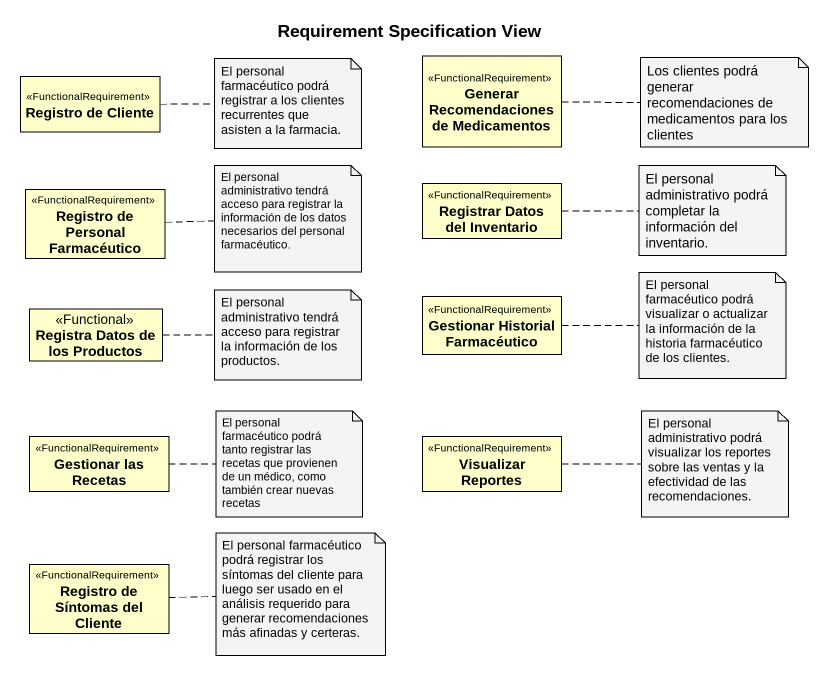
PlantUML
@startuml
title Requirement Specification View
hide circle
hide empty members
class "Generar Recomendaciones de Medicamentos" as Generar_Recomendaciones_de <<FunctionalRequirement>>
class "Registro de Cliente" as Registro_de_Cliente <<FunctionalRequirement>>
class "Registro de Personal Farmacéutico" as Registro_de_Personal <<FunctionalRequirement>>
class "Registrar Datos del Inventario" as Registrar_Datos_del <<FunctionalRequirement>>
class "Registra Datos de los Productos" as Registra_Datos_de_los <<Functional>>
class "Gestionar Historial Farmacéutico" as Gestionar_Historial <<FunctionalRequirement>>
class "Gestionar las Recetas" as Gestionar_las_Recetas <<FunctionalRequirement>>
class "Visualizar Reportes" as Visualizar_Reportes <<FunctionalRequirement>>
class "Registro de Síntomas del Cliente" as Registro_de_Síntomas_del <<FunctionalRequirement>>
note right of Registro_de_Cliente : El personal farmacéutico podrá registrar a los clientes recurrentes que asisten a la farmacia.
note right of Generar_Recomendaciones_de : Los clientes podrá generar recomendaciones de medicamentos para los clientes
note right of Registro_de_Personal : El personal administrativo tendrá acceso para registrar la información de los datos necesarios del personal farmacéutico.
note right of Registrar_Datos_del : El personal administrativo podrá completar la información del inventario.
note right of Registra_Datos_de_los : El personal administrativo tendrá acceso para registrar la información de los productos.
note right of Gestionar_Historial : El personal farmacéutico podrá visualizar o actualizar la información de la historia farmacéutico de los clientes.
note right of Gestionar_las_Recetas : El personal farmacéutico podrá tanto registrar las recetas que provienen de un médico, como también crear nuevas recetas
note right of Visualizar_Reportes : El personal administrativo podrá visualizar los reportes sobre las ventas y la efectividad de las recomendaciones.
note right of Registro_de_Síntomas_del : El personal farmacéutico podrá registrar los síntomas del cliente para luego ser usado en el análisis requerido para generar recomendaciones más afinadas y certeras.
@enduml
